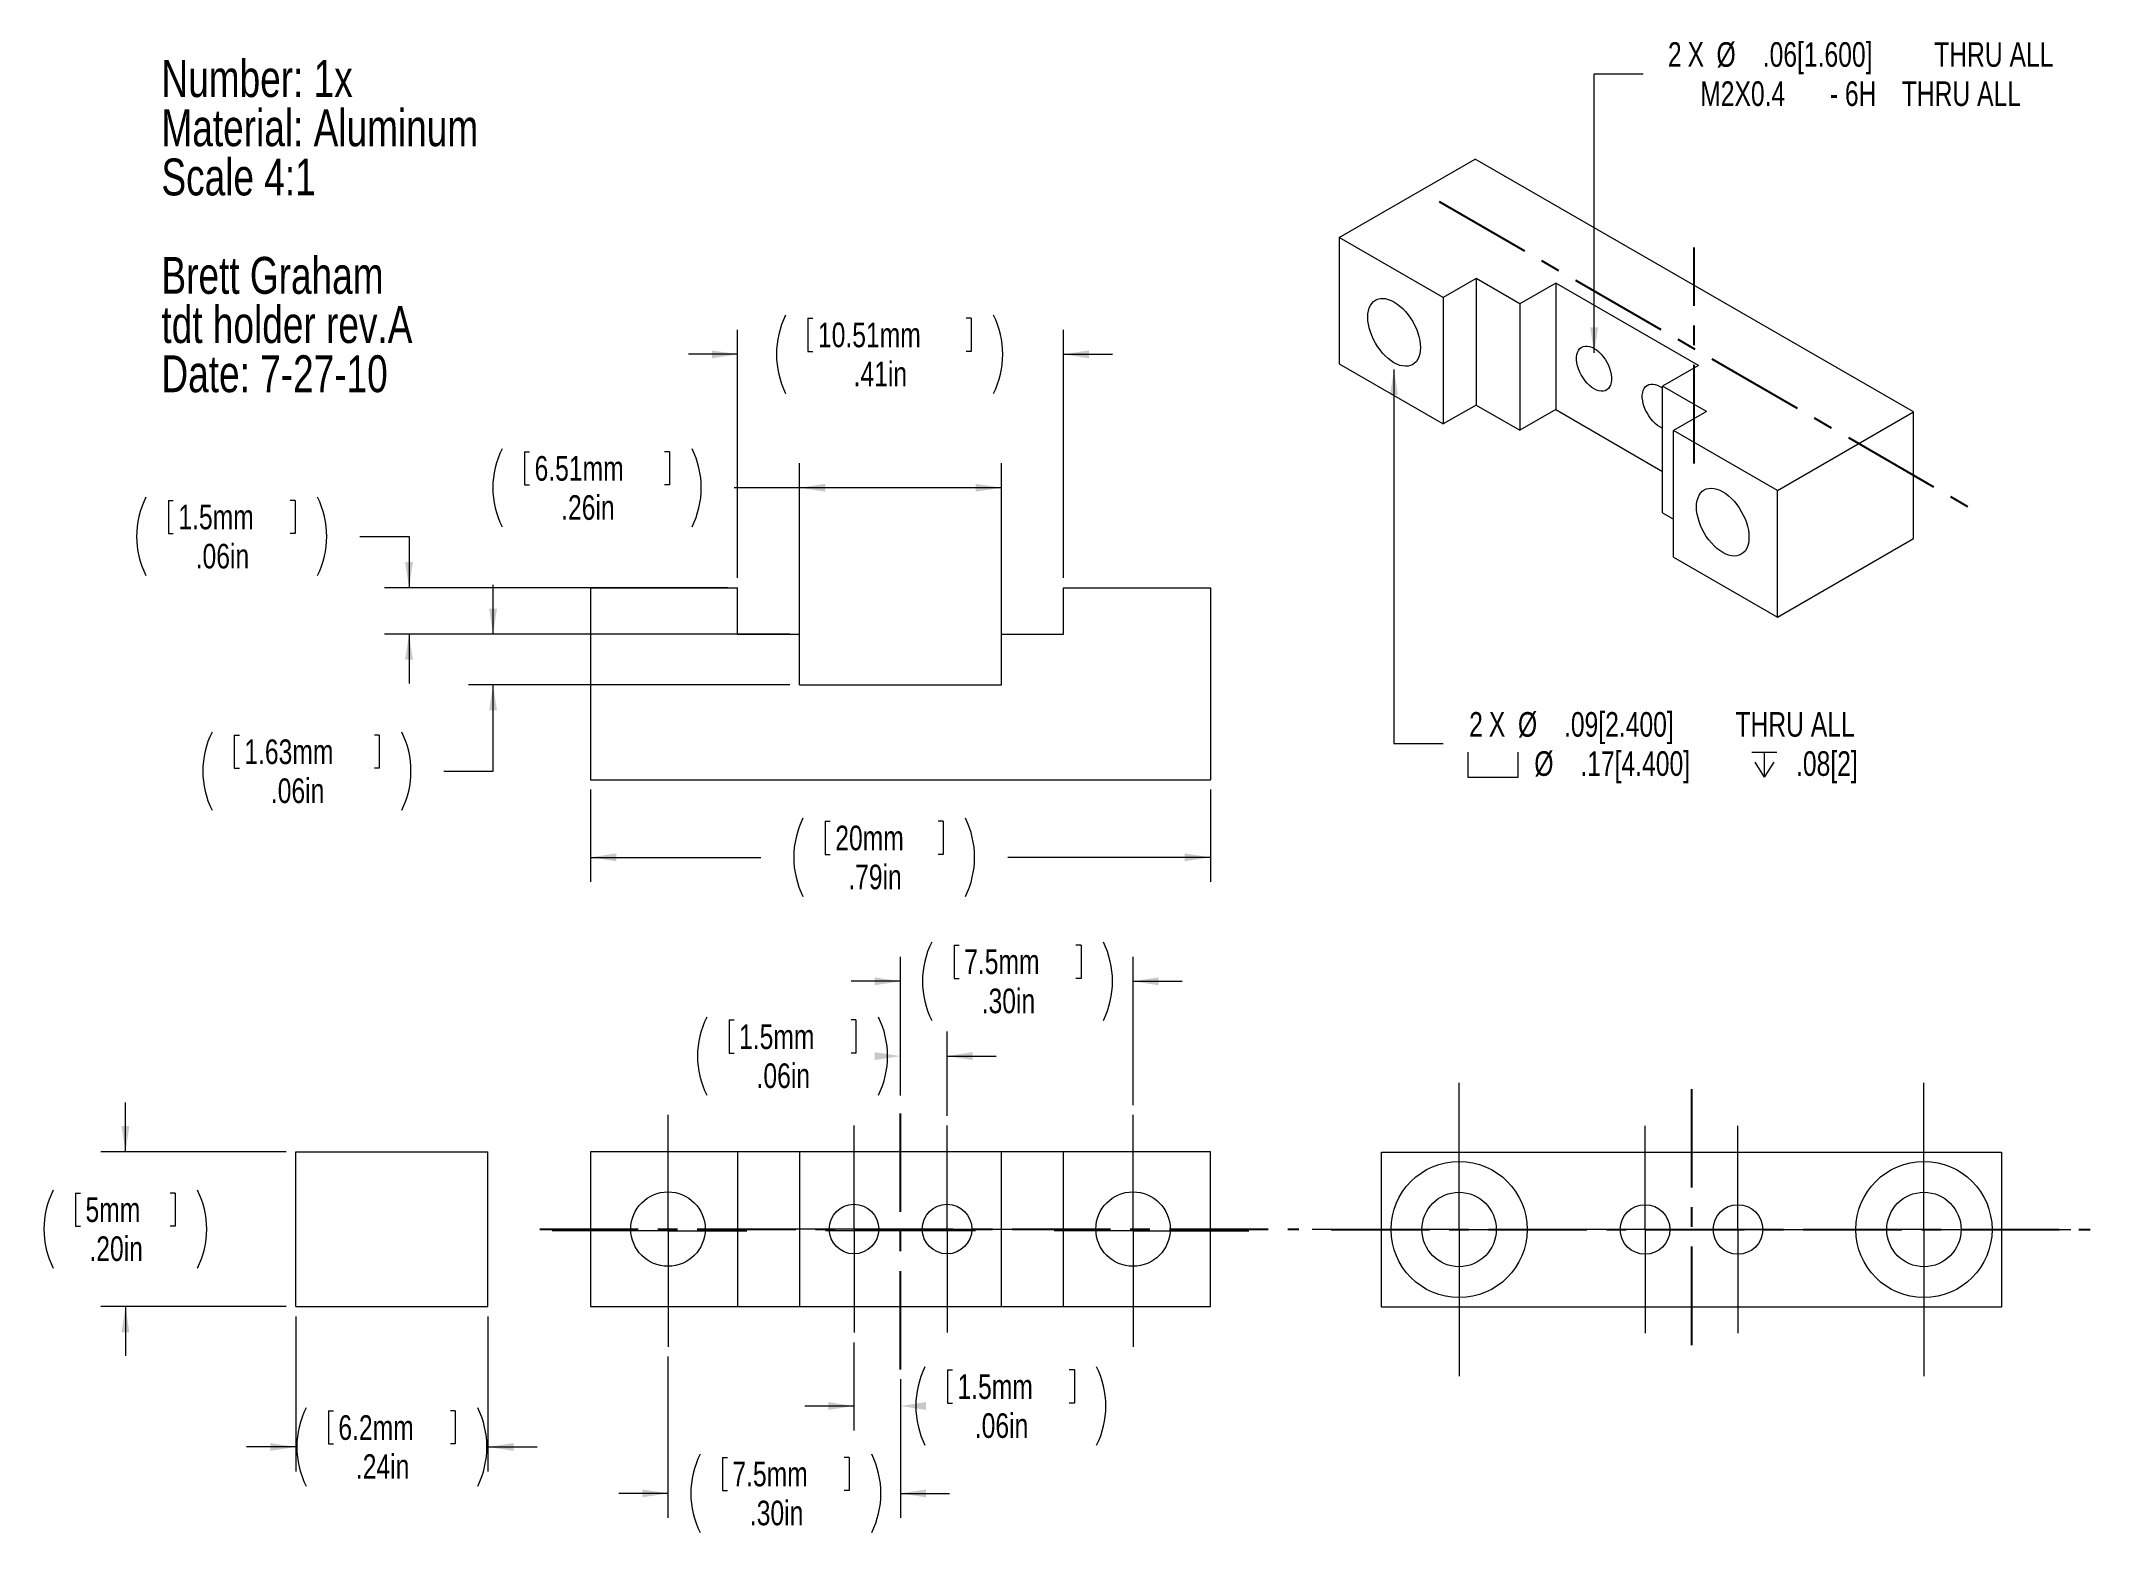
# Model space of a CAD drawing. Header units: inches. Extents: x 0.3 to 10.7, y 0.5 to 8.
import ezdxf

# ---------------------------------------------------------------- set-up
doc = ezdxf.new("R2010")
doc.units = ezdxf.units.IN
doc.header["$MEASUREMENT"] = 0
doc.linetypes.add('CENTERX2', pattern=[0.8, 0.5, -0.1, 0.1, -0.1])
doc.styles.add('SLDTEXTSTYLE0', font='TXT', dxfattribs={"width": 0.75})
doc.dimstyles.new('SLDDIMSTYLE0', dxfattribs={"dimtxt": 0.125, "dimasz": 0.13, "dimexe": 0, "dimexo": 0.0625, "dimgap": 0.03125, "dimtad": 0, "dimtih": 1, "dimtoh": 1, "dimlfac": 0.25, "dimrnd": 1e-09, "dimzin": 12, "dimdsep": 46, "dimtxsty": 'SLDTEXTSTYLE0', "dimsah": 1, "dimcen": 0.09, "dimadec": 0, "dimazin": 0, "dimtfac": 1, "dimtofl": 0, "dimtmove": 0, "dimatfit": 3, "dimfxl": 1, "dimtolj": 1, "dimtzin": 12, "dimarcsym": 0})
doc.dimstyles.new('SLDDIMSTYLE1', dxfattribs={"dimtxt": 0.125, "dimasz": 0.13, "dimexe": 0, "dimexo": 0.0625, "dimgap": 0.03125, "dimtad": 0, "dimtih": 1, "dimtoh": 1, "dimlfac": 0.25, "dimrnd": 1e-09, "dimzin": 4, "dimdsep": 46, "dimtxsty": 'SLDTEXTSTYLE0', "dimsah": 1, "dimcen": 0.09, "dimadec": 0, "dimazin": 0, "dimtfac": 1, "dimtofl": 0, "dimtmove": 0, "dimatfit": 3, "dimfxl": 1, "dimtolj": 1, "dimtzin": 12, "dimarcsym": 0})
doc.dimstyles.new('SLDDIMSTYLE2', dxfattribs={"dimtxt": 0.125, "dimasz": 0.13, "dimexe": 0, "dimexo": 0.0625, "dimgap": 0.03125, "dimtad": 0, "dimtih": 1, "dimtoh": 1, "dimlfac": 0.25, "dimrnd": 1e-09, "dimzin": 12, "dimdsep": 46, "dimtxsty": 'SLDTEXTSTYLE0', "dimsah": 1, "dimcen": 0.09, "dimadec": 0, "dimazin": 0, "dimtfac": 1, "dimtofl": 0, "dimtmove": 0, "dimatfit": 3, "dimfxl": 1, "dimtolj": 1, "dimtzin": 12, "dimarcsym": 0})
doc.dimstyles.new('SLDDIMSTYLE3', dxfattribs={"dimtxt": 0.125, "dimasz": 0.13, "dimexe": 0, "dimexo": 0.0625, "dimgap": 0.03125, "dimtad": 0, "dimtih": 1, "dimtoh": 1, "dimdec": 0, "dimlfac": 0.25, "dimrnd": 1e-09, "dimzin": 12, "dimdsep": 46, "dimtxsty": 'SLDTEXTSTYLE0', "dimsah": 1, "dimcen": 0.09, "dimadec": 0, "dimazin": 0, "dimtfac": 1, "dimtofl": 0, "dimtmove": 0, "dimatfit": 3, "dimfxl": 1, "dimtolj": 1, "dimtzin": 12, "dimarcsym": 0})

# ---------------------------------------------------------------- blocks, each defined once
blk = doc.blocks.new('SW_NOTE_0')
at = {"color": 0, "linetype": 'Continuous', "lineweight": 0, "char_height": 0.1875, "attachment_point": 1, "style": 'SLDTEXTSTYLE0'}
for s, insert in [('Number: 1x', (0, 0.242)), ('Material: Aluminum', (0, -0.008)), ('Scale 4:1', (0, -0.258)), ('Brett Graham', (0, -0.758)), ('tdt holder rev.A', (0, -1.008)), ('Date: 7-27-10', (0, -1.258))]:
    blk.add_mtext(s, dxfattribs=dict(at, insert=insert))
blk = doc.blocks.new('*D2')
at = {"color": 7, "linetype": 'Continuous', "lineweight": 0}
for p, q in [((4.441, 1.426), (4.441, 0.978)), ((4.916, 1.287), (4.916, 1.118)), ((4.916, 1.287), (4.941, 1.287)), ((5.561, 1.287), (5.535, 1.287)), ((5.561, 1.287), (5.561, 1.118)), ((4.677, 1.239), (4.677, 0.978)), ((4.441, 1.103), (4.191, 1.103)), ((4.916, 1.118), (4.941, 1.118)), ((5.561, 1.118), (5.535, 1.118))]:
    blk.add_line(p, q, dxfattribs=at)
for centre, start, end in [((5.199, 1.103), 153.4349, 206.5651), ((5.277, 1.103), 333.4349, 26.5651)]:
    blk.add_arc(centre, 0.444, start, end, dxfattribs=at)
for points in [[(4.441, 1.103), (4.311, 1.123), (4.311, 1.083)], [(4.677, 1.103), (4.807, 1.083), (4.807, 1.123)]]:
    blk.add_solid(points, dxfattribs=at)
at = {"color": 7, "linetype": 'Continuous', "lineweight": 0, "char_height": 0.125, "attachment_point": 1, "style": 'SLDTEXTSTYLE0'}
for s, insert in [('1.5mm', (4.967, 1.264)), ('.06in', (5.055, 1.066))]:
    blk.add_mtext(s, dxfattribs=dict(at, insert=insert))
blk = doc.blocks.new('*D3')
at = {"color": 7, "linetype": 'Continuous', "lineweight": 0}
for p, q in [((3.496, 1.354), (3.496, 0.534)), ((4.677, 1.239), (4.677, 0.534)), ((3.773, 0.842), (3.773, 0.674)), ((3.773, 0.842), (3.798, 0.842)), ((4.417, 0.842), (4.392, 0.842)), ((4.417, 0.842), (4.417, 0.674)), ((3.496, 0.659), (3.246, 0.659)), ((3.773, 0.674), (3.798, 0.674)), ((4.417, 0.674), (4.392, 0.674)), ((4.677, 0.659), (4.927, 0.659))]:
    blk.add_line(p, q, dxfattribs=at)
for centre, start, end in [((4.056, 0.659), 153.4349, 206.5651), ((4.134, 0.659), 333.4349, 26.5651)]:
    blk.add_arc(centre, 0.444, start, end, dxfattribs=at)
for points in [[(3.496, 0.659), (3.366, 0.679), (3.366, 0.639)], [(4.677, 0.659), (4.807, 0.639), (4.807, 0.679)]]:
    blk.add_solid(points, dxfattribs=at)
at = {"color": 7, "linetype": 'Continuous', "lineweight": 0, "char_height": 0.125, "attachment_point": 1, "style": 'SLDTEXTSTYLE0'}
for s, insert in [('7.5mm', (3.823, 0.82)), ('.30in', (3.912, 0.622))]:
    blk.add_mtext(s, dxfattribs=dict(at, insert=insert))
blk = doc.blocks.new('*D4')
at = {"color": 7, "linetype": 'Continuous', "lineweight": 0}
for p, q in [((3.807, 3.065), (3.807, 2.896)), ((3.807, 3.065), (3.832, 3.065)), ((4.451, 3.065), (4.426, 3.065)), ((4.451, 3.065), (4.451, 2.896)), ((4.677, 2.681), (4.677, 3.006)), ((4.914, 2.578), (4.914, 3.006)), ((3.807, 2.896), (3.832, 2.896)), ((4.451, 2.896), (4.426, 2.896)), ((4.914, 2.881), (5.164, 2.881))]:
    blk.add_line(p, q, dxfattribs=at)
for centre, start, end in [((4.09, 2.881), 153.4349, 206.5651), ((4.168, 2.881), 333.4349, 26.5651)]:
    blk.add_arc(centre, 0.444, start, end, dxfattribs=at)
for points in [[(4.677, 2.881), (4.547, 2.901), (4.547, 2.861)], [(4.914, 2.881), (5.044, 2.861), (5.044, 2.901)]]:
    blk.add_solid(points, dxfattribs=at)
at = {"color": 7, "linetype": 'Continuous', "lineweight": 0, "char_height": 0.125, "attachment_point": 1, "style": 'SLDTEXTSTYLE0'}
for s, insert in [('1.5mm', (3.857, 3.042)), ('.06in', (3.946, 2.844))]:
    blk.add_mtext(s, dxfattribs=dict(at, insert=insert))
blk = doc.blocks.new('*D5')
at = {"color": 7, "linetype": 'Continuous', "lineweight": 0}
for p, q in [((4.95, 3.445), (4.95, 3.276)), ((4.95, 3.445), (4.975, 3.445)), ((5.595, 3.445), (5.569, 3.445)), ((5.595, 3.445), (5.595, 3.276)), ((4.677, 2.681), (4.677, 3.386)), ((5.859, 2.632), (5.859, 3.386)), ((4.677, 3.261), (4.427, 3.261)), ((4.95, 3.276), (4.975, 3.276)), ((5.595, 3.276), (5.569, 3.276)), ((5.859, 3.261), (6.109, 3.261))]:
    blk.add_line(p, q, dxfattribs=at)
for centre, start, end in [((5.233, 3.261), 153.4349, 206.5651), ((5.311, 3.261), 333.4349, 26.5651)]:
    blk.add_arc(centre, 0.444, start, end, dxfattribs=at)
for points in [[(4.677, 3.261), (4.547, 3.281), (4.547, 3.241)], [(5.859, 3.261), (5.989, 3.241), (5.989, 3.281)]]:
    blk.add_solid(points, dxfattribs=at)
at = {"color": 7, "linetype": 'Continuous', "lineweight": 0, "char_height": 0.125, "attachment_point": 1, "style": 'SLDTEXTSTYLE0'}
for s, insert in [('7.5mm', (5.001, 3.423)), ('.30in', (5.09, 3.224))]:
    blk.add_mtext(s, dxfattribs=dict(at, insert=insert))
blk = doc.blocks.new('SW_CENTERMARKSYMBOL_0')
at = {"color": 0, "linetype": 'Continuous', "lineweight": 0}
for p, q in [((-2.362, 0.4), (-2.362, 0.589)), ((0, 0.4), (0, 0.589)), ((-2.362, 0), (-2.362, 0.4)), ((0, 0), (0, 0.4)), ((-2.762, 0), (-2.951, 0)), ((-2.362, 0), (-2.762, 0)), ((-2.362, 0), (-2.362, -0.4)), ((-2.362, 0), (-1.962, 0)), ((-0.8, 0), (-1.562, 0)), ((0, 0), (-0.4, 0)), ((0, 0), (0, -0.4)), ((0, 0), (0.4, 0)), ((0.4, 0), (0.589, 0)), ((-2.362, -0.4), (-2.362, -0.589)), ((0, -0.4), (0, -0.589))]:
    blk.add_line(p, q, dxfattribs=at)
blk = doc.blocks.new('SW_CENTERMARKSYMBOL_1')
at = {"color": 0, "linetype": 'Continuous', "lineweight": 0}
for p, q in [((-0.472, 0.4), (-0.472, 0.526)), ((0, 0.4), (0, 0.526)), ((-0.472, 0), (-0.472, 0.4)), ((0, 0), (0, 0.4)), ((-0.872, 0), (-0.998, 0)), ((-0.472, 0), (-0.872, 0)), ((-0.472, 0), (-0.472, -0.4)), ((-0.472, 0), (-0.072, 0)), ((0, 0), (-0.4, 0)), ((0, 0), (0, -0.4)), ((0, 0), (0.4, 0)), ((0.4, 0), (0.526, 0)), ((-0.472, -0.4), (-0.472, -0.526)), ((0, -0.4), (0, -0.526))]:
    blk.add_line(p, q, dxfattribs=at)
blk = doc.blocks.new('SW_CENTERMARKSYMBOL_2')
at = {"color": 0, "linetype": 'Continuous', "lineweight": 0}
for p, q in [((-2.362, 0.4), (-2.362, 0.746)), ((0, 0.4), (0, 0.746)), ((-2.362, 0), (-2.362, 0.4)), ((0, 0), (0, 0.4)), ((-2.762, 0), (-3.109, 0)), ((-2.362, 0), (-2.762, 0)), ((-2.362, 0), (-2.362, -0.4)), ((-2.362, 0), (-1.962, 0)), ((-0.8, 0), (-1.562, 0)), ((0, 0), (-0.4, 0)), ((0, 0), (0, -0.4)), ((0, 0), (0.4, 0)), ((0.4, 0), (0.746, 0)), ((-2.362, -0.4), (-2.362, -0.746)), ((0, -0.4), (0, -0.746))]:
    blk.add_line(p, q, dxfattribs=at)
blk = doc.blocks.new('SW_CENTERMARKSYMBOL_3')
at = {"color": 0, "linetype": 'Continuous', "lineweight": 0}
for p, q in [((-0.472, 0.4), (-0.472, 0.526)), ((0, 0.4), (0, 0.526)), ((-0.472, 0), (-0.472, 0.4)), ((0, 0), (0, 0.4)), ((-0.872, 0), (-0.998, 0)), ((-0.472, 0), (-0.872, 0)), ((-0.472, 0), (-0.472, -0.4)), ((-0.472, 0), (-0.072, 0)), ((0, 0), (-0.4, 0)), ((0, 0), (0, -0.4)), ((0, 0), (0.4, 0)), ((0.4, 0), (0.526, 0)), ((-0.472, -0.4), (-0.472, -0.526)), ((0, -0.4), (0, -0.526))]:
    blk.add_line(p, q, dxfattribs=at)
blk = doc.blocks.new('*D10')
at = {"color": 7, "linetype": 'Continuous', "lineweight": 0}
for p, q in [((3.103, 4.235), (3.103, 3.766)), ((6.252, 4.235), (6.252, 3.766)), ((4.295, 4.075), (4.295, 3.906)), ((4.295, 4.075), (4.32, 4.075)), ((4.894, 4.075), (4.868, 4.075)), ((4.894, 4.075), (4.894, 3.906)), ((3.103, 3.891), (3.967, 3.891)), ((4.295, 3.906), (4.32, 3.906)), ((4.894, 3.906), (4.868, 3.906)), ((6.252, 3.891), (5.222, 3.891))]:
    blk.add_line(p, q, dxfattribs=at)
for centre, start, end in [((4.579, 3.891), 153.4349, 206.5651), ((4.61, 3.891), 333.4349, 26.5651)]:
    blk.add_arc(centre, 0.444, start, end, dxfattribs=at)
for points in [[(3.103, 3.891), (3.233, 3.871), (3.233, 3.911)], [(6.252, 3.891), (6.122, 3.911), (6.122, 3.871)]]:
    blk.add_solid(points, dxfattribs=at)
at = {"color": 7, "linetype": 'Continuous', "lineweight": 0, "char_height": 0.125, "attachment_point": 1, "style": 'SLDTEXTSTYLE0'}
for s, insert in [('20mm', (4.346, 4.052)), ('.79in', (4.412, 3.854))]:
    blk.add_mtext(s, dxfattribs=dict(at, insert=insert))
blk = doc.blocks.new('*D11')
at = {"color": 7, "linetype": 'Continuous', "lineweight": 0}
for p, q in [((2.767, 5.952), (2.767, 5.783)), ((2.767, 5.952), (2.792, 5.952)), ((3.504, 5.952), (3.479, 5.952)), ((3.504, 5.952), (3.504, 5.783)), ((4.165, 4.818), (4.165, 5.894)), ((5.19, 4.818), (5.19, 5.894)), ((2.767, 5.783), (2.792, 5.783)), ((3.504, 5.783), (3.479, 5.783)), ((4.165, 5.769), (3.832, 5.769)), ((5.19, 5.769), (4.165, 5.769))]:
    blk.add_line(p, q, dxfattribs=at)
for centre, start, end in [((3.05, 5.769), 153.4349, 206.5651), ((3.221, 5.769), 333.4349, 26.5651)]:
    blk.add_arc(centre, 0.444, start, end, dxfattribs=at)
for points in [[(4.165, 5.769), (4.295, 5.749), (4.295, 5.789)], [(5.19, 5.769), (5.06, 5.789), (5.06, 5.749)]]:
    blk.add_solid(points, dxfattribs=at)
at = {"color": 7, "linetype": 'Continuous', "lineweight": 0, "char_height": 0.125, "attachment_point": 1, "style": 'SLDTEXTSTYLE0'}
for s, insert in [('6.51mm', (2.818, 5.93)), ('.26in', (2.953, 5.731))]:
    blk.add_mtext(s, dxfattribs=dict(at, insert=insert))
blk = doc.blocks.new('*D12')
at = {"color": 7, "linetype": 'Continuous', "lineweight": 0}
for p, q in [((3.85, 5.311), (3.85, 6.572)), ((4.207, 6.631), (4.207, 6.462)), ((4.207, 6.631), (4.232, 6.631)), ((5.037, 6.631), (5.011, 6.631)), ((5.037, 6.631), (5.037, 6.462)), ((5.505, 5.311), (5.505, 6.572)), ((4.207, 6.462), (4.232, 6.462)), ((5.037, 6.462), (5.011, 6.462)), ((3.85, 6.447), (3.6, 6.447)), ((5.505, 6.447), (5.755, 6.447))]:
    blk.add_line(p, q, dxfattribs=at)
for centre, start, end in [((4.491, 6.447), 153.4349, 206.5651), ((4.753, 6.447), 333.4349, 26.5651)]:
    blk.add_arc(centre, 0.444, start, end, dxfattribs=at)
for points in [[(3.85, 6.447), (3.72, 6.467), (3.72, 6.427)], [(5.505, 6.447), (5.635, 6.427), (5.635, 6.467)]]:
    blk.add_solid(points, dxfattribs=at)
at = {"color": 7, "linetype": 'Continuous', "lineweight": 0, "char_height": 0.125, "attachment_point": 1, "style": 'SLDTEXTSTYLE0'}
for s, insert in [('10.51mm', (4.258, 6.608)), ('.41in', (4.439, 6.41))]:
    blk.add_mtext(s, dxfattribs=dict(at, insert=insert))
blk = doc.blocks.new('*D13')
at = {"color": 7, "linetype": 'Continuous', "lineweight": 0}
for p, q in [((0.957, 5.705), (0.957, 5.537)), ((0.957, 5.705), (0.982, 5.705)), ((1.602, 5.705), (1.576, 5.705)), ((1.602, 5.705), (1.602, 5.537)), ((0.957, 5.537), (0.982, 5.537)), ((1.602, 5.537), (1.576, 5.537)), ((1.93, 5.522), (2.18, 5.522)), ((2.18, 5.522), (2.18, 5.261)), ((3.8, 5.261), (2.055, 5.261)), ((3.8, 5.025), (2.055, 5.025)), ((2.18, 5.025), (2.18, 4.775))]:
    blk.add_line(p, q, dxfattribs=at)
for centre, start, end in [((1.24, 5.522), 153.4349, 206.5651), ((1.318, 5.522), 333.4349, 26.5651)]:
    blk.add_arc(centre, 0.444, start, end, dxfattribs=at)
for points in [[(2.18, 5.261), (2.2, 5.391), (2.16, 5.391)], [(2.18, 5.025), (2.16, 4.895), (2.2, 4.895)]]:
    blk.add_solid(points, dxfattribs=at)
at = {"color": 7, "linetype": 'Continuous', "lineweight": 0, "char_height": 0.125, "attachment_point": 1, "style": 'SLDTEXTSTYLE0'}
for s, insert in [('1.5mm', (1.008, 5.683)), ('.06in', (1.096, 5.484))]:
    blk.add_mtext(s, dxfattribs=dict(at, insert=insert))
blk = doc.blocks.new('*D14')
at = {"color": 7, "linetype": 'Continuous', "lineweight": 0}
for p, q in [((2.607, 5.025), (2.607, 5.275)), ((4.115, 5.025), (2.482, 5.025)), ((4.115, 4.768), (2.482, 4.768)), ((2.607, 4.329), (2.607, 4.768)), ((1.292, 4.512), (1.292, 4.344)), ((1.292, 4.512), (1.318, 4.512)), ((2.029, 4.512), (2.004, 4.512)), ((2.029, 4.512), (2.029, 4.344)), ((1.292, 4.344), (1.318, 4.344)), ((2.029, 4.344), (2.004, 4.344)), ((2.357, 4.329), (2.607, 4.329))]:
    blk.add_line(p, q, dxfattribs=at)
for centre, start, end in [((1.576, 4.329), 153.4349, 206.5651), ((1.746, 4.329), 333.4349, 26.5651)]:
    blk.add_arc(centre, 0.444, start, end, dxfattribs=at)
for points in [[(2.607, 5.025), (2.627, 5.155), (2.587, 5.155)], [(2.607, 4.768), (2.587, 4.638), (2.627, 4.638)]]:
    blk.add_solid(points, dxfattribs=at)
at = {"color": 7, "linetype": 'Continuous', "lineweight": 0, "char_height": 0.125, "attachment_point": 1, "style": 'SLDTEXTSTYLE0'}
for s, insert in [('1.63mm', (1.343, 4.49)), ('.06in', (1.478, 4.292))]:
    blk.add_mtext(s, dxfattribs=dict(at, insert=insert))
blk = doc.blocks.new('*D15')
at = {"color": 7, "linetype": 'Continuous', "lineweight": 0}
for p, q in [((0.739, 2.395), (0.739, 2.645)), ((1.555, 2.395), (0.614, 2.395)), ((0.486, 2.185), (0.486, 2.017)), ((0.486, 2.185), (0.511, 2.185)), ((0.992, 2.185), (0.966, 2.185)), ((0.992, 2.185), (0.992, 2.017)), ((0.486, 2.017), (0.511, 2.017)), ((0.992, 2.017), (0.966, 2.017)), ((1.555, 1.608), (0.614, 1.608)), ((0.739, 1.608), (0.739, 1.358))]:
    blk.add_line(p, q, dxfattribs=at)
for centre, start, end in [((0.769, 2.002), 153.4349, 206.5651), ((0.708, 2.002), 333.4349, 26.5651)]:
    blk.add_arc(centre, 0.444, start, end, dxfattribs=at)
for points in [[(0.739, 2.395), (0.759, 2.525), (0.719, 2.525)], [(0.739, 1.608), (0.719, 1.478), (0.759, 1.478)]]:
    blk.add_solid(points, dxfattribs=at)
at = {"color": 7, "linetype": 'Continuous', "lineweight": 0, "char_height": 0.125, "attachment_point": 1, "style": 'SLDTEXTSTYLE0'}
for s, insert in [('5mm', (0.536, 2.163)), ('.20in', (0.556, 1.965))]:
    blk.add_mtext(s, dxfattribs=dict(at, insert=insert))
blk = doc.blocks.new('*D16')
at = {"color": 7, "linetype": 'Continuous', "lineweight": 0}
for p, q in [((1.605, 1.558), (1.605, 0.77)), ((2.581, 1.558), (2.581, 0.77)), ((1.771, 1.079), (1.771, 0.91)), ((1.771, 1.079), (1.796, 1.079)), ((2.415, 1.079), (2.39, 1.079)), ((2.415, 1.079), (2.415, 0.91)), ((1.605, 0.895), (1.355, 0.895)), ((1.771, 0.91), (1.796, 0.91)), ((2.415, 0.91), (2.39, 0.91)), ((2.581, 0.895), (2.831, 0.895))]:
    blk.add_line(p, q, dxfattribs=at)
for centre, start, end in [((2.054, 0.895), 153.4349, 206.5651), ((2.132, 0.895), 333.4349, 26.5651)]:
    blk.add_arc(centre, 0.444, start, end, dxfattribs=at)
for points in [[(1.605, 0.895), (1.475, 0.915), (1.475, 0.875)], [(2.581, 0.895), (2.711, 0.875), (2.711, 0.915)]]:
    blk.add_solid(points, dxfattribs=at)
at = {"color": 7, "linetype": 'Continuous', "lineweight": 0, "char_height": 0.125, "attachment_point": 1, "style": 'SLDTEXTSTYLE0'}
for s, insert in [('6.2mm', (1.821, 1.056)), ('.24in', (1.91, 0.858))]:
    blk.add_mtext(s, dxfattribs=dict(at, insert=insert))
blk = doc.blocks.new('*D17')
at = {"color": 7, "linetype": 'Continuous', "lineweight": 0}
for p, q in [((8.202, 6.454), (8.202, 7.872)), ((8.202, 7.872), (8.452, 7.872))]:
    blk.add_line(p, q, dxfattribs=at)
blk.add_solid([(8.202, 6.454), (8.222, 6.584), (8.182, 6.584)], dxfattribs=at)
at = {"color": 7, "linetype": 'Continuous', "lineweight": 0, "char_height": 0.125, "attachment_point": 1, "style": 'SLDTEXTSTYLE0'}
for s, insert in [('2', (8.577, 8.033)), ('X ', (8.677, 8.034)), ('%%c', (8.824, 8.033)), ('.06[1.600]', (9.059, 8.033)), ('THRU ALL', (9.93, 8.033)), ('M2X0.4', (8.741, 7.834)), (' - 6H ', (9.365, 7.834)), ('THRU ALL', (9.765, 7.834))]:
    blk.add_mtext(s, dxfattribs=dict(at, insert=insert))
blk = doc.blocks.new('SW_SYMBOL_HOLE_SPOT')
at = {"color": 0, "linetype": 'Continuous', "lineweight": 0}
for p, q in [((0, 34.4), (0, 3)), ((63, 3), (63, 34.4)), ((0, 3), (63, 3))]:
    blk.add_line(p, q, dxfattribs=at)
blk = doc.blocks.new('SW_SYMBOL_HOLE_DEPTH')
at = {"color": 0, "linetype": 'Continuous', "lineweight": 0}
for p, q in [((0, 34.4), (31.5, 34.4)), ((15.7, 34.4), (15.7, 3)), ((3.9, 21.9), (15.7, 3)), ((27.6, 21.9), (15.7, 3))]:
    blk.add_line(p, q, dxfattribs=at)
blk = doc.blocks.new('*D18')
at = {"color": 7, "linetype": 'Continuous', "lineweight": 0}
for p, q in [((7.185, 6.37), (7.185, 4.469)), ((7.185, 4.469), (7.435, 4.469))]:
    blk.add_line(p, q, dxfattribs=at)
blk.add_solid([(7.185, 6.37), (7.165, 6.24), (7.205, 6.24)], dxfattribs=at)
at = {"color": 7, "linetype": 'Continuous', "lineweight": 0, "xscale": 0.0040555664, "yscale": 0.0040555664, "zscale": 0.0040555664}
for name, p in [('SW_SYMBOL_HOLE_SPOT', (7.56, 4.286)), ('SW_SYMBOL_HOLE_DEPTH', (9.003, 4.286))]:
    blk.add_blockref(name, p, dxfattribs=at)
at = {"color": 7, "linetype": 'Continuous', "lineweight": 0, "char_height": 0.125, "attachment_point": 1, "style": 'SLDTEXTSTYLE0'}
for s, insert in [('2', (7.567, 4.629)), ('X ', (7.667, 4.63)), ('%%c', (7.815, 4.629)), ('.09[2.400]', (8.049, 4.629)), ('THRU ALL', (8.92, 4.629)), ('%%c', (7.898, 4.43)), ('.17[4.400]', (8.132, 4.43)), ('.08[2]', (9.228, 4.43))]:
    blk.add_mtext(s, dxfattribs=dict(at, insert=insert))

msp = doc.modelspace()

# ---------------------------------------------------------------- linework, layer by layer
at = {"color": 7, "linetype": 'Continuous', "lineweight": 15}
for p, q in [((6.907, 7.041), (7.597, 7.439)), ((9.825, 6.154), (7.597, 7.439)), ((7.435, 6.736), (6.907, 7.041)), ((6.907, 7.041), (6.907, 6.398)), ((7.602, 6.832), (7.435, 6.736)), ((7.825, 6.704), (7.602, 6.832)), ((7.602, 6.832), (7.602, 6.189)), ((8.007, 6.809), (7.825, 6.704)), ((8.732, 6.39), (8.007, 6.809)), ((8.007, 6.809), (8.007, 6.166)), ((7.435, 6.736), (7.435, 6.093)), ((7.825, 6.704), (7.825, 6.061)), ((6.907, 6.398), (7.435, 6.093)), ((8.732, 6.39), (8.55, 6.285)), ((8.773, 6.157), (8.55, 6.285)), ((8.55, 5.642), (8.55, 6.285)), ((7.602, 6.189), (7.435, 6.093)), ((7.602, 6.189), (7.825, 6.061)), ((8.007, 6.166), (7.825, 6.061)), ((8.007, 6.166), (8.55, 5.852)), ((8.773, 6.157), (8.606, 6.06)), ((9.134, 5.755), (9.825, 6.154)), ((9.825, 5.511), (9.825, 6.154)), ((8.606, 5.417), (8.606, 6.06)), ((9.134, 5.755), (8.606, 6.06)), ((9.134, 5.112), (9.134, 5.755)), ((8.55, 5.642), (8.606, 5.61)), ((8.606, 5.417), (9.134, 5.112)), ((9.134, 5.112), (9.825, 5.511)), ((3.103, 5.261), (3.103, 4.285)), ((3.103, 5.261), (3.85, 5.261)), ((3.85, 5.025), (3.85, 5.261)), ((5.505, 5.025), (5.505, 5.261)), ((5.505, 5.261), (6.252, 5.261)), ((6.252, 5.261), (6.252, 4.285)), ((3.85, 5.025), (4.165, 5.025)), ((4.165, 4.768), (4.165, 5.025)), ((5.19, 4.768), (5.19, 5.025)), ((5.19, 5.025), (5.505, 5.025)), ((4.165, 4.768), (5.19, 4.768)), ((3.103, 4.285), (6.252, 4.285)), ((1.605, 1.608), (1.605, 2.395)), ((1.605, 2.395), (2.581, 2.395)), ((2.581, 1.608), (2.581, 2.395)), ((3.103, 2.395), (3.103, 1.608)), ((3.85, 2.395), (3.103, 2.395)), ((3.85, 2.395), (3.85, 1.608)), ((4.165, 2.395), (3.85, 2.395)), ((4.165, 2.395), (4.165, 1.608)), ((5.19, 2.395), (4.165, 2.395)), ((5.19, 1.608), (5.19, 2.395)), ((5.505, 2.395), (5.19, 2.395)), ((5.505, 1.608), (5.505, 2.395)), ((6.252, 2.395), (5.505, 2.395)), ((6.252, 1.608), (6.252, 2.395)), ((7.122, 1.606), (7.122, 2.393)), ((7.122, 2.393), (10.272, 2.393)), ((10.272, 2.393), (10.272, 1.606)), ((1.605, 1.608), (2.581, 1.608)), ((3.103, 1.608), (3.85, 1.608)), ((3.85, 1.608), (4.165, 1.608)), ((4.165, 1.608), (5.19, 1.608)), ((5.19, 1.608), (5.505, 1.608)), ((5.505, 1.608), (6.252, 1.608)), ((10.272, 1.606), (7.122, 1.606))]:
    msp.add_line(p, q, dxfattribs=at)
at = {"color": 7, "linetype": 'CENTERX2'}
for p, q in [((7.415, 7.223), (10.143, 5.649)), ((8.711, 5.893), (8.711, 6.989)), ((8.697, 2.713), (8.697, 1.37)), ((4.677, 1.289), (4.677, 2.631)), ((2.845, 2.002), (6.702, 2.002)), ((6.865, 2), (10.722, 2))]:
    msp.add_line(p, q, dxfattribs=at)
at = {"color": 7, "linetype": 'Continuous', "lineweight": 15, "flags": 128}
for points in [[(7.185, 6.713), (7.2, 6.703), (7.215, 6.692), (7.23, 6.679), (7.243, 6.664), (7.257, 6.648), (7.269, 6.631), (7.28, 6.613), (7.29, 6.595), (7.299, 6.576), (7.306, 6.556), (7.312, 6.537), (7.316, 6.518), (7.318, 6.499), (7.319, 6.482), (7.318, 6.465), (7.316, 6.449), (7.312, 6.435), (7.306, 6.422), (7.299, 6.411), (7.29, 6.402), (7.28, 6.395), (7.269, 6.39), (7.257, 6.387), (7.243, 6.386), (7.23, 6.388), (7.215, 6.391), (7.2, 6.397), (7.185, 6.404), (7.17, 6.414), (7.156, 6.425), (7.141, 6.439), (7.127, 6.453), (7.114, 6.469), (7.102, 6.486), (7.091, 6.504), (7.081, 6.523), (7.072, 6.542), (7.065, 6.561), (7.059, 6.581), (7.055, 6.6), (7.053, 6.618), (7.052, 6.636), (7.053, 6.653), (7.055, 6.668), (7.059, 6.683), (7.065, 6.695), (7.072, 6.706), (7.081, 6.715), (7.091, 6.722), (7.102, 6.727), (7.114, 6.73), (7.127, 6.731), (7.141, 6.73), (7.156, 6.726), (7.17, 6.721), (7.185, 6.713)], [(8.202, 6.477), (8.214, 6.469), (8.226, 6.459), (8.238, 6.448), (8.248, 6.435), (8.258, 6.422), (8.267, 6.407), (8.275, 6.392), (8.281, 6.376), (8.286, 6.36), (8.289, 6.345), (8.291, 6.33), (8.291, 6.316), (8.289, 6.303), (8.286, 6.291), (8.281, 6.281), (8.275, 6.273), (8.267, 6.266), (8.258, 6.262), (8.248, 6.26), (8.238, 6.259), (8.226, 6.261), (8.214, 6.265), (8.202, 6.271), (8.19, 6.279), (8.178, 6.289), (8.167, 6.3), (8.156, 6.313), (8.146, 6.327), (8.137, 6.342), (8.129, 6.357), (8.123, 6.373), (8.118, 6.388), (8.115, 6.404), (8.113, 6.419), (8.113, 6.433), (8.115, 6.446), (8.118, 6.457), (8.123, 6.467), (8.129, 6.476), (8.137, 6.482), (8.146, 6.486), (8.156, 6.489), (8.167, 6.489), (8.178, 6.487), (8.19, 6.483), (8.202, 6.477)], [(8.55, 6.072), (8.548, 6.072), (8.536, 6.079), (8.524, 6.086), (8.512, 6.096), (8.501, 6.108), (8.49, 6.12), (8.48, 6.134), (8.471, 6.149), (8.463, 6.164), (8.457, 6.18), (8.452, 6.195), (8.449, 6.211), (8.447, 6.226), (8.447, 6.24), (8.449, 6.253), (8.452, 6.264), (8.457, 6.274), (8.463, 6.283), (8.471, 6.289), (8.48, 6.294), (8.49, 6.296), (8.501, 6.296), (8.512, 6.294), (8.524, 6.29), (8.536, 6.284), (8.536, 6.284)], [(8.536, 6.284), (8.548, 6.276), (8.55, 6.275)], [(8.856, 5.749), (8.871, 5.739), (8.885, 5.728), (8.9, 5.715), (8.914, 5.7), (8.927, 5.684), (8.939, 5.667), (8.95, 5.649), (8.96, 5.63), (8.969, 5.611), (8.976, 5.592), (8.982, 5.573), (8.986, 5.554), (8.989, 5.535), (8.989, 5.517), (8.989, 5.501), (8.986, 5.485), (8.982, 5.471), (8.976, 5.458), (8.969, 5.447), (8.96, 5.438), (8.95, 5.431), (8.939, 5.426), (8.927, 5.423), (8.914, 5.422), (8.9, 5.423), (8.885, 5.427), (8.871, 5.432), (8.856, 5.44), (8.841, 5.45), (8.826, 5.461), (8.812, 5.474), (8.798, 5.489), (8.785, 5.505), (8.772, 5.522), (8.761, 5.54), (8.751, 5.559), (8.743, 5.578), (8.735, 5.597), (8.73, 5.616), (8.725, 5.635), (8.723, 5.654), (8.722, 5.672), (8.723, 5.688), (8.725, 5.704), (8.73, 5.718), (8.735, 5.731), (8.743, 5.742), (8.751, 5.751), (8.761, 5.758), (8.772, 5.763), (8.785, 5.766), (8.798, 5.767), (8.812, 5.766), (8.826, 5.762), (8.841, 5.756), (8.856, 5.749)]]:
    msp.add_lwpolyline(points, dxfattribs=at)
at = {"color": 7, "linetype": 'Continuous', "lineweight": 15}
for centre, radius in [((7.516, 2), 0.346), ((9.878, 2), 0.346), ((3.496, 2.002), 0.189), ((5.859, 2.002), 0.189), ((7.516, 2), 0.189), ((9.878, 2), 0.189), ((4.441, 2.002), 0.126), ((4.914, 2.002), 0.126), ((8.461, 2), 0.126), ((8.933, 2), 0.126)]:
    msp.add_circle(centre, radius, dxfattribs=at)

# ---------------------------------------------------------------- block references
at = {"color": 7, "linetype": 'Continuous', "lineweight": 0}
for name, p in [('SW_NOTE_0', (0.922, 7.7)), ('SW_CENTERMARKSYMBOL_2', (9.878, 2)), ('SW_CENTERMARKSYMBOL_0', (5.859, 1.993)), ('SW_CENTERMARKSYMBOL_1', (4.914, 2.002)), ('SW_CENTERMARKSYMBOL_3', (8.933, 2))]:
    msp.add_blockref(name, p, dxfattribs=at)

# ---------------------------------------------------------------- dimensions: what is measured, and where the dimension line sits
for center, mpoint, text, picture, middle in [((8.202, 6.374), (8.202, 6.454), '<>X %%c .06[1.600] THRU ALL\\PM2X0.4 - 6H THRU ALL\\P', '*D17', (9.516, 7.872)), ((7.185, 6.559), (7.185, 6.37), '<>X %%c .09[2.400] THRU ALL\\P{\\fGDT;v}%%c .17[4.400] {\\fGDT;x} .08[2]\\P', '*D18', (8.521, 4.469))]:
    dim = msp.add_radius_dim(center=center, mpoint=mpoint, text=text, dimstyle='SLDDIMSTYLE3', override={"dimpost": '<>'}, dxfattribs=at)
    dim.commit()
    dim.dimension.update_dxf_attribs({"geometry": picture, "text_midpoint": middle, "dimtype": 164})
for base, p1, p2, dimstyle, picture, middle in [((5.505, 6.447), (3.85, 5.261), (5.505, 5.261), 'SLDDIMSTYLE0', '*D12', (4.622, 6.447)), ((5.19, 5.769), (4.165, 4.768), (5.19, 4.768), 'SLDDIMSTYLE2', '*D11', (3.136, 5.769)), ((6.252, 3.891), (3.103, 4.285), (6.252, 4.285), 'SLDDIMSTYLE2', '*D10', (4.594, 3.891)), ((5.859, 3.261), (4.677, 2.631), (5.859, 2.582), 'SLDDIMSTYLE1', '*D5', (5.272, 3.261)), ((4.914, 2.881), (4.677, 2.631), (4.914, 2.528), 'SLDDIMSTYLE0', '*D4', (4.129, 2.881)), ((2.581, 0.895), (1.605, 1.608), (2.581, 1.608), 'SLDDIMSTYLE0', '*D16', (2.093, 0.895)), ((4.677, 1.103), (4.441, 1.476), (4.677, 1.289), 'SLDDIMSTYLE0', '*D2', (5.238, 1.103)), ((4.677, 0.659), (3.496, 1.404), (4.677, 1.289), 'SLDDIMSTYLE1', '*D3', (4.095, 0.659))]:
    dim = msp.add_linear_dim(base=base, p1=p1, p2=p2, text='(<>)', dimstyle=dimstyle, dxfattribs=at)
    dim.commit()
    dim.dimension.update_dxf_attribs({"geometry": picture, "text_midpoint": middle, "dimtype": 160})
for base, p1, p2, dimstyle, picture, middle in [((2.18, 5.261), (3.85, 5.025), (3.85, 5.261), 'SLDDIMSTYLE0', '*D13', (2.18, 5.522)), ((2.607, 5.025), (4.165, 4.768), (4.165, 5.025), 'SLDDIMSTYLE0', '*D14', (2.607, 4.329)), ((0.739, 2.395), (1.605, 1.608), (1.605, 2.395), 'SLDDIMSTYLE1', '*D15', (0.739, 2.002))]:
    dim = msp.add_linear_dim(base=base, p1=p1, p2=p2, angle=90, text='(<>)', dimstyle=dimstyle, dxfattribs=at)
    dim.commit()
    dim.dimension.update_dxf_attribs({"geometry": picture, "text_midpoint": middle, "dimtype": 160})

doc.saveas('drawing.dxf')
